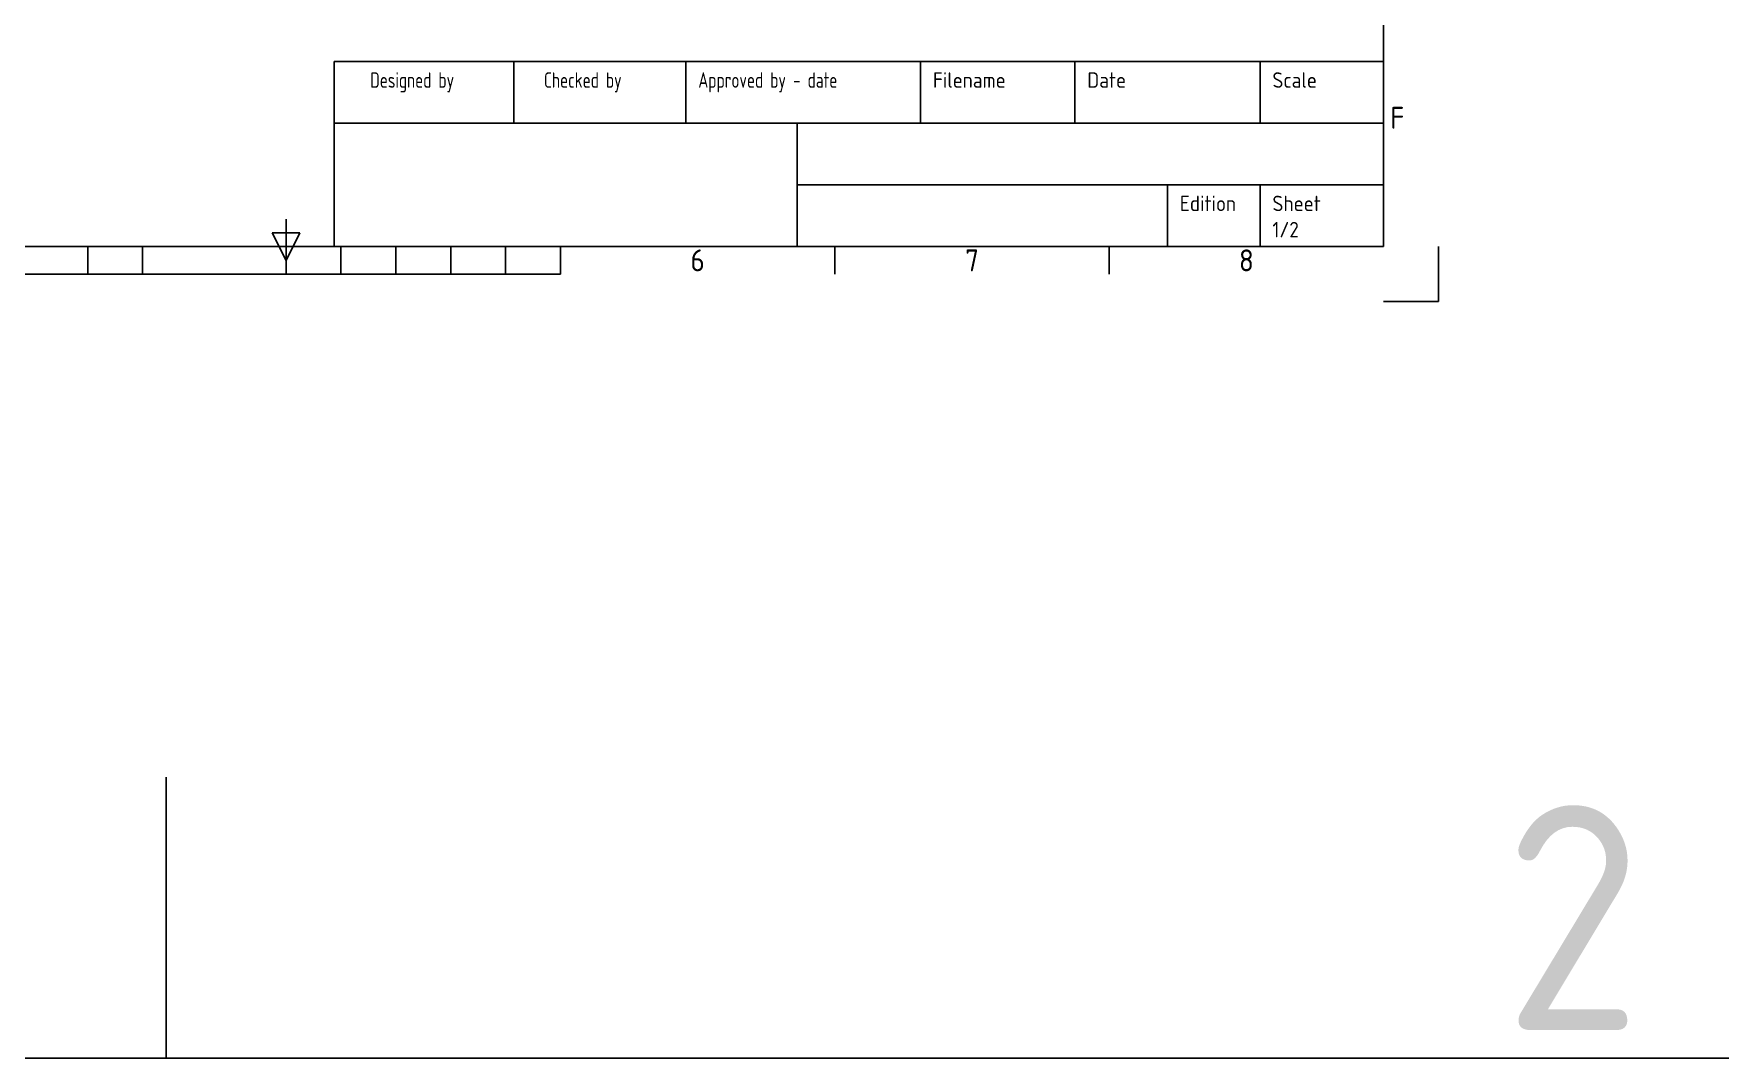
# Model space of a CAD drawing. Extents: x -48968009 to 2588125, y -43922717 to 2.
# Drawn here: x 2487944 to 2490003, y -616637 to -615385 of the extents above; entities that cross this region are included whole.
import ezdxf
from ezdxf.enums import TextEntityAlignment as Align

# ---------------------------------------------------------------- set-up
doc = ezdxf.new("R2010")
doc.units = 0
doc.header["$LTSCALE"] = 1000
doc.header["$MEASUREMENT"] = 0
for name, color, linetype in [('FRAME025', 7, 'CONTINUOUS'), ('FRAME050', 6, 'CONTINUOUS'), ('FRAME070', 5, 'CONTINUOUS'), ('FRAME200', 8, 'CONTINUOUS'), ('图层4', 221, 'CONTINUOUS')]:
    doc.layers.add(name, color=color, linetype=linetype)
doc.styles.add('ISOCP', font='isocp.shx')

# ---------------------------------------------------------------- blocks, each defined once
blk = doc.blocks.new('SAFSDF')
at = {"layer": 'FRAME050'}
for p, q in [((2409272.5, -562989.2), (2409272.5, -562944.7)), ((2409250.2, -562967), (2409294.7, -562967)), ((2409272.5, -563011.5), (2409250.2, -562967)), ((2409294.7, -562967), (2409272.5, -563011.5)), ((2408950.6, -563033.7), (2408950.6, -562989.2)), ((2409039.6, -563033.7), (2409039.6, -562989.2)), ((2409272.5, -562989.2), (2409272.5, -563033.7)), ((2409361.5, -563033.7), (2409361.5, -562989.2)), ((2409450.5, -563033.7), (2409450.5, -562989.2)), ((2409539.6, -563033.7), (2409539.6, -562989.2)), ((2409628.6, -563033.7), (2409628.6, -562989.2)), ((2409717.7, -563033.7), (2409717.7, -562989.2)), ((2410162.9, -563033.7), (2410162.9, -562989.2)), ((2410608.1, -563033.7), (2410608.1, -562989.2)), ((2408827.2, -563033.7), (2409717.7, -563033.7))]:
    blk.add_line(p, q, dxfattribs=at)
at = {"layer": 'FRAME070'}
for p, q in [((2411053.3, -562989.2), (2411053.3, -560522.8)), ((2407491.6, -562989.2), (2411053.3, -562989.2))]:
    blk.add_line(p, q, dxfattribs=at)
at = {"layer": 'FRAME200'}
for q in [(2411142.3, -562989.2), (2411053.3, -563078.3)]:
    blk.add_line((2411142.3, -563078.3), q, dxfattribs=at)
at = {"layer": 'FRAME050', "style": 'ISOCP'}
for s, p in [('F', (2411075.6, -562780)), ('6', (2409940.3, -563011.5)), ('7', (2410385.5, -563011.5)), ('8', (2410830.7, -563011.5))]:
    blk.add_text(s, height=35.6, dxfattribs=at).set_placement(p, align=Align.MIDDLE)

msp = doc.modelspace()

# ---------------------------------------------------------------- linework, layer by layer
at = {"layer": 'FRAME050'}
msp.add_line((2488106, -616636.6), (2488106, -616293.1), dxfattribs=at)
at = {"layer": 'FRAME070'}
for p, q in [((2488311.1, -615419), (2489592.4, -615419)), ((2488311.1, -615645.1), (2488311.1, -615419)), ((2488530.5, -615494.3), (2488530.5, -615419)), ((2488740.7, -615494.3), (2488740.7, -615419)), ((2489027.1, -615494.3), (2489027.1, -615419)), ((2489215.5, -615494.3), (2489215.5, -615419)), ((2489441.6, -615494.3), (2489441.6, -615419)), ((2488311.1, -615494.3), (2489592.4, -615494.3)), ((2488876.4, -615645.1), (2488876.4, -615494.3)), ((2488876.4, -615569.7), (2489592.4, -615569.7)), ((2489328.6, -615645.1), (2489328.6, -615569.7)), ((2489441.6, -615645.1), (2489441.6, -615569.7)), ((2512152.9, -616636.6), (2484670.7, -616636.6))]:
    msp.add_line(p, q, dxfattribs=at)

# ---------------------------------------------------------------- block references
at = {"layer": '图层4', "color": 33, "xscale": 0.7523999999684747, "yscale": 0.7523999999975786, "zscale": 0.7524000000000001}
msp.add_blockref('SAFSDF', (675515.9, -192052), dxfattribs=at)

# ---------------------------------------------------------------- texts
at = {"layer": 'FRAME025', "ltscale": 0.8, "style": 'ISOCP', "width": 0.8}
for s, height, p in [('Designed by', 18.842, (2488355.3, -615441.6)), ('Checked by', 18.84, (2488567.3, -615441.6)), ('Approved by - date', 18.842, (2488755.8, -615441.6))]:
    msp.add_text(s, height=height, dxfattribs=at).set_placement(p, align=Align.MIDDLE_LEFT)
at = {"layer": 'FRAME025', "style": 'ISOCP'}
for s, p in [('Filename', (2489042.2, -615441.6)), ('Date', (2489230.6, -615441.6)), ('Scale', (2489456.7, -615441.6)), ('Edition', (2489343.7, -615592.3)), ('Sheet', (2489456.7, -615592.3)), ('1/2', (2489456.7, -615624.3))]:
    msp.add_text(s, height=18.84, dxfattribs=at).set_placement(p, align=Align.MIDDLE_LEFT)
at = {"layer": 'FRAME050', "style": 'ISOCP'}
msp.add_text('2', height=274.8, dxfattribs=at).set_placement((2489823.6, -616464.8), align=Align.MIDDLE)

doc.saveas('drawing.dxf')
